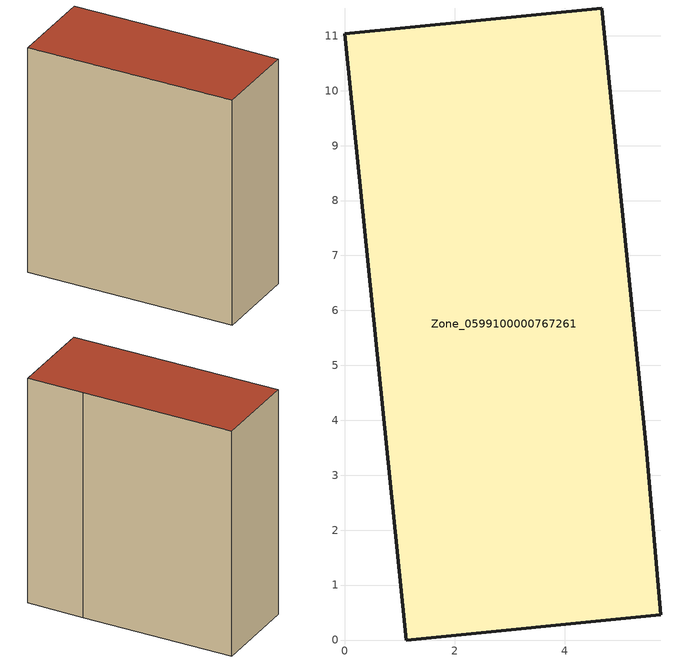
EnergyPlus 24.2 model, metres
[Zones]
Zone_0599100000767261
 floor ground (C_G): 1.12,0 0,11.03 4.67,11.51 5.49,3.5 5.75,0.46 z3.38
 wall outside (C_F): 0,11.03 1.12,0 5.75,0.46 5.49,3.5 4.67,11.51 0,11.03 z3.38:15.6
 roof outside (C_R): 5.49,3.5 4.67,11.51 0,11.03 1.12,0 5.75,0.46 z15.6
[BUILDING]
Pand.0599100000767261: North Axis=0; Terrain=City; Loads Convergence Tolerance Value=0.04; Temperature Convergence Tolerance Value=0.4; Solar Distribution=FullExterior; Maximum Number of Warmup Days=25; Minimum Number of Warmup Days=1
[Site:Location]
Rotterdam.The.Hague.AP_ZH_NLD Design_Conditions: Latitude=51.96; Longitude=4.45; Time Zone=1; Elevation=-4.5
[SITE:GROUNDTEMPERATURE:BUILDINGSURFACE]
18, 18, 18, 18, 18, 18, 18, 18, 18, 18, 18, 18
[MATERIAL] Thermal Absorptance=0.9; Solar Absorptance=0.7; Visible Absorptance=0.7
Name | Roughness | Thickness | Conductivity | Density | Specific Heat
G.TI.2006-2014 | MediumSmooth | 0.15 | 0.06 | 540 | 1210
F.TI.2006-2014 | Rough | 0.3 | 0.12 | 1920 | 840
R.TI.2006-2014 | MediumRough | 0.2 | 0.08 | 1500 | 1000
[CONSTRUCTION]
C_G: G.TI.2006-2014
C_F: F.TI.2006-2014
C_R: R.TI.2006-2014
[ZONE]
Zone_0599100000767261: Type=1; Multiplier=1; Ceiling Height=Autocalculate; Volume=Autocalculate; Floor Area=autocalculate; Part of Total Floor Area=Yes
[ZONEINFILTRATION:DESIGNFLOWRATE]
Infil_Zone_0599100000767261: Zone or ZoneList or Space or SpaceList=Zone_0599100000767261; Schedule=AlwaysOn; Design Flow Rate Calculation Method=Flow/Area; Flow Rate per Floor Area=0.0015; Constant Term Coefficient=1; Temperature Term Coefficient=0; Velocity Term Coefficient=0; Velocity Squared Term Coefficient=0
[HVACTEMPLATE:ZONE:IDEALLOADSAIRSYSTEM]
Zone_0599100000767261: Maximum Heating Supply Air Temperature=50; Minimum Cooling Supply Air Temperature=13; Maximum Heating Supply Air Humidity Ratio=0.0156; Minimum Cooling Supply Air Humidity Ratio=0.0077; Heating Limit=NoLimit; Cooling Limit=NoLimit; Dehumidification Control Type=ConstantSensibleHeatRatio; Cooling Sensible Heat Ratio=0.7; Dehumidification Setpoint=60; Humidification Control Type=None; Humidification Setpoint=30; Outdoor Air Method=None; Outdoor Air Flow Rate per Person=0.00944; Outdoor Air Flow Rate per Zone Floor Area=0; Outdoor Air Flow Rate per Zone=0; Demand Controlled Ventilation Type=None; Outdoor Air Economizer Type=NoEconomizer; Heat Recovery Type=None; Sensible Heat Recovery Effectiveness=0.7; Latent Heat Recovery Effectiveness=0.65
[ZONECONTROL:THERMOSTAT]
ThermostatControl_Zone_0599100000767261: Zone or ZoneList=Zone_0599100000767261; Control Type Schedule=DualSetpointControlType; Control 1=Thermostat_Zone_0599100000767261; Temperature Difference Between Cutout And Setpoint=0
[THERMOSTATSETPOINT:DUALSETPOINT]
Thermostat_Zone_0599100000767261: Heating Setpoint Temperature Schedule=HeatingSetpoint_Zone_0599100000767261; Cooling Setpoint Temperature Schedule=CoolingSetpoint_Zone_0599100000767261
[SCHEDULE:COMPACT]
HeatingSetpoint_Zone_0599100000767261: Through: 12/31, For: AllDays, Until: 24:00, 21
CoolingSetpoint_Zone_0599100000767261: Through: 12/31, For: AllDays, Until: 24:00, 24
DualSetpointControlType: Through: 12/31, For: AllDays, Until: 24:00, 4
AlwaysOn: Through: 12/31, For: AllDays, Until: 24:00, 1
